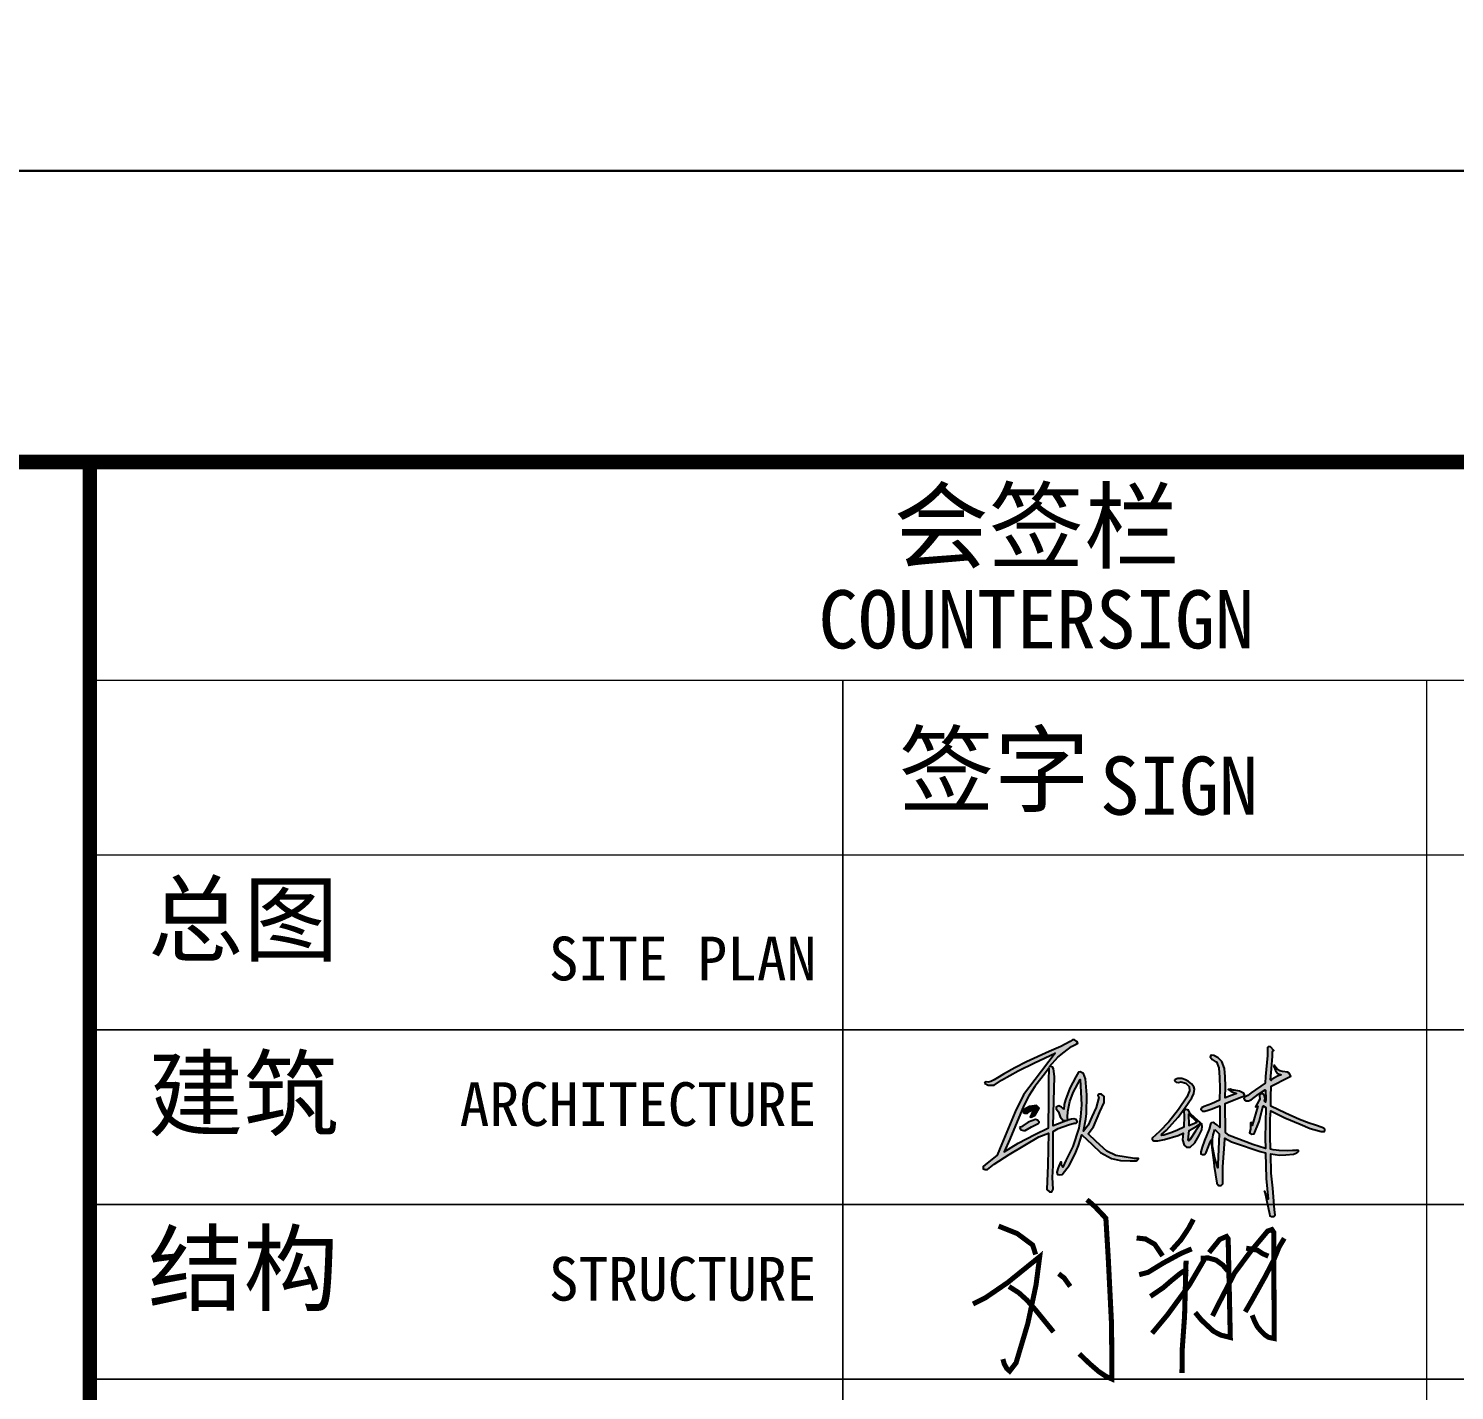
# Model space of a CAD drawing. Extents: x -292644 to 263613, y -713695 to 491457.
# Drawn here: x 169597 to 174492, y 220511 to 225189 of the extents above; entities that cross this region are included whole.
import ezdxf
from ezdxf.enums import TextEntityAlignment as Align
from ezdxf.xclip import XClip

# ---------------------------------------------------------------- set-up
doc = ezdxf.new("R2010")
doc.units = 0
doc.header["$LTSCALE"] = 1000
doc.header["$MEASUREMENT"] = 0
doc.linetypes.add('X-104 8#10#平面_t3$0$109-34 轴网$0$L1$0$$AUDIT_BAD_LTYPE1', pattern=[0])
doc.layers.get('0').update_dxf_attribs({"linetype": 'CONTINUOUS'})
doc.layers.get('Defpoints').update_dxf_attribs({"linetype": 'CONTINUOUS'})
doc.layers.add('8#楼幕墙$0$04-不打印_辅助线', color=165, linetype='CONTINUOUS', plot=False)
doc.layers.add('X-104 8#10#平面_t3$0$04-不打印_辅助线', color=165, linetype='CONTINUOUS', plot=False)
doc.layers.add('TK_TEXT', color=7, linetype='CONTINUOUS', lineweight=18)
doc.layers.add('建筑签名', color=7, linetype='CONTINUOUS')
doc.styles.add('图签信息$0$华文细黑', font='STXIHEI.TTF', dxfattribs={"height": 10})

# ---------------------------------------------------------------- blocks, each defined once
blk = doc.blocks.new('104-10 轴网')
at = {"layer": 'Defpoints'}
blk.add_lwpolyline([(104379.6, 45500), (178479.6, 45500), (178479.6, -11900), (104379.6, -11900)], close=True, dxfattribs=at)
blk = doc.blocks.new('图签信息')
at = {"const_width": 0.5}
blk.add_lwpolyline([(-65, 574), (-65, 500.5), (0, 500.5), (0, 574)], close=True, dxfattribs=at)
at = {"const_width": 0.05}
for points in [[(-65, 566.5), (0, 566.5)], [(-39.145, 566.5), (-39.145, 500.5)], [(-19.101, 566.5), (-19.101, 500.5)], [(-65, 560.5), (0, 560.5)], [(-65, 554.5), (0, 554.5)], [(-65, 548.5), (0, 548.5)], [(-65, 542.5), (0, 542.5)]]:
    blk.add_lwpolyline(points, dxfattribs=at)
at = {"style": '图签信息$0$华文细黑'}
for s, height, p in [('会签栏', 2.4, (-32.5, 573)), ('COUNTERSIGN', 2, (-32.5, 569.598))]:
    blk.add_text(s, height=height, dxfattribs=at).set_placement(p, align=Align.TOP_CENTER)
for s, height, p in [('签字', 2.4, (-37.222, 564.634)), ('SIGN', 2, (-30.32, 563.885)), ('总图', 2.4, (-63, 559.5)), ('建筑', 2.4, (-63, 553.5)), ('结构', 2.4, (-63, 547.5))]:
    blk.add_text(s, height=height, dxfattribs=at).set_placement(p, align=Align.TOP_LEFT)
for s, p in [('SITE PLAN', (-40.056, 557.698)), ('ARCHITECTURE', (-40.056, 552.698)), ('STRUCTURE', (-40.056, 546.698))]:
    blk.add_text(s, height=1.5, dxfattribs=at).set_placement(p, align=Align.TOP_RIGHT)
blk = doc.blocks.new('图签-A1')
at = {"color": 2}
blk.add_blockref('图签信息', (0, 0), dxfattribs=at)
blk = doc.blocks.new('图框-A1')
for points, const_width in [([(0, 0), (841, 0), (841, 594), (0, 594)], 0.05), ([(766, 584), (25, 584), (25, 10), (766, 10)], 0.5)]:
    blk.add_lwpolyline(points, close=True, dxfattribs=dict(const_width=const_width))
blk = doc.blocks.new('104-8910 结构')
at = {"layer": 'Defpoints'}
blk.add_lwpolyline([(-19000, -118200), (61000, -118200), (61000, 41800), (-19000, 41800)], close=True, dxfattribs=at)
blk = doc.blocks.new('8#楼幕墙')
at = {"layer": '8#楼幕墙$0$04-不打印_辅助线'}
for points in [[(-18550, 224700), (65550, 224700), (65550, 284100), (-18550, 284100)], [(-18550, 165300), (65550, 165300), (65550, 224700), (-18550, 224700)]]:
    blk.add_lwpolyline(points, close=True, dxfattribs=at)
blk = doc.blocks.new('X-104 8#10#平面_t3')
at = {"linetype": 'X-104 8#10#平面_t3$0$109-34 轴网$0$L1$0$$AUDIT_BAD_LTYPE1'}
for points in [[(177307, 284100), (177307, 224700), (93207, 224700), (93207, 284100)], [(177307, 224700), (177307, 165300), (93207, 165300), (93207, 224700)]]:
    blk.add_lwpolyline(points, close=True, dxfattribs=at)
at = {"layer": 'X-104 8#10#平面_t3$0$04-不打印_辅助线', "linetype": 'X-104 8#10#平面_t3$0$109-34 轴网$0$L1$0$$AUDIT_BAD_LTYPE1'}
for points in [[(177307, 224700), (93207, 224700), (93207, 284100), (177307, 284100)], [(177307, 165300), (93207, 165300), (93207, 224700), (177307, 224700)]]:
    blk.add_lwpolyline(points, close=True, dxfattribs=at)
at = {"xscale": 100, "yscale": 100, "zscale": 100}
for name, p in [('图框-A1', (93207, 224700)), ('图框-A1', (93207, 165300)), ('图签-A1', (176307, 166300))]:
    blk.add_blockref(name, p, dxfattribs=at)
at = {"linetype": 'X-104 8#10#平面_t3$0$109-34 轴网$0$L1$0$$AUDIT_BAD_LTYPE1'}
ref = blk.add_blockref('8#楼幕墙', (111757, 0), dxfattribs=at)
XClip(ref).set_block_clipping_path([(-18549.9999999995, -12899.9999999999), (65550.0000000003, 284100.0000000003)])
ref = blk.add_blockref('104-10 轴网', (-8672.6, 178200), dxfattribs=at)
XClip(ref).set_block_clipping_path([(104379.5977508624, -11900), (178479.5977508624, 45500)])
ref = blk.add_blockref('104-8910 结构', (153887, 105500), dxfattribs=dict(at, rotation=180))
XClip(ref).set_block_clipping_path([(-15919.9999999996, -118200.0000000001), (58180.0000000003, -60800.0000000001)])
blk = doc.blocks.new('A$C25DF6930')
at = {"layer": 'TK_TEXT', "lineweight": 30, "const_width": 6.67}
for points in [[(152, 242), (162.5, 232.9), (177, 217.5), (180.1, 165.8), (184.5, 77.2), (185, 5.1), (176.9, 8.7), (167.5, 15), (155.6, 25.3), (142, 38.3)], [(35.3, 207.1), (60, 197.2), (80.3, 182.1), (84.3, 169.6)], [(292.6, 216), (286.3, 204.3), (276.2, 189), (263.4, 174.8)], [(217.6, 191.4), (229.3, 190.1), (241.5, 183.1), (251.9, 167.7)], [(313.3, 172.1), (327.3, 189.5), (336.3, 193.4), (338.5, 190.3), (341.3, 60), (328.8, 63.1), (319.2, 68.1), (312.2, 74.6), (303.2, 83), (295, 93)], [(317.8, 88.4), (327.2, 107), (347.1, 145.4), (367.3, 172.6), (390.6, 200.5), (396.2, 202.5), (398.6, 199), (399.3, 58.6), (391.7, 60.2), (386.5, 63.8), (380.6, 69.9), (376.7, 74.7), (373.1, 82.2), (370.2, 89.3)], [(361, 93.8), (370.1, 109.5), (387.9, 141.4), (398.8, 162.5), (406, 180), (412.6, 191)], [(1.5, 104.2), (18.1, 112.5), (47.2, 132.4), (89.6, 166.7), (84.8, 129.5), (73.9, 78.3), (58.4, 26.4), (50, 15.6), (46.1, 19), (42.8, 25.1), (41, 31.4)], [(221, 142.9), (232.7, 146), (252.8, 158.3), (276, 170.9), (290.3, 177)], [(362.3, 177.9), (376.9, 175.4), (384, 170.6), (391.6, 167.4)], [(235.8, 114.2), (252.8, 125.8), (264.1, 135.6), (275.4, 144.7), (284.8, 150.8)], [(238, 65.5), (258.3, 89.8), (287.6, 129.9), (306.8, 162.7)], [(282.9, 161.4), (280.9, 87.7), (277.9, 45.5), (277.5, 13.1)], [(302.2, 164.8), (312.4, 165), (322.6, 162.1), (331.5, 155.6), (337.9, 147.9)], [(114.6, 144.2), (121.9, 138.6), (129.9, 127.4)], [(49.1, 127.3), (62.1, 119), (73, 109.1), (84.6, 95.8), (101.8, 74.7), (107.9, 67.2)]]:
    blk.add_lwpolyline(points, dxfattribs=at)
blk = doc.blocks.new('gl')
h = blk.add_hatch(color=256)
h.dxf.hatch_style = 1
h.paths.add_polyline_path([(-0.9, -1.5), (10.1, -8.2), (29.3, -8.2), (52.3, 7.7), (103.4, 36.9), (154.9, 61.3), (219.1, 91.6), (156.7, 9.2), (121, -38), (94.3, -91.7), (53.4, -191.1), (38.7, -226.8), (1.1, -256.7), (-5.6, -262.1), (-5.6, -268.8), (0.6, -271.5), (8.1, -271.5), (29, -254.8), (76.2, -224.4), (168.9, -169.6), (199, -158.3), (196.6, -258.1), (193.3, -333.8), (201.6, -341.3), (209, -341.3), (212.8, -332.4), (210.9, -295.8), (212.8, -258.6), (212.8, -152.5), (228.3, -143.4), (261.4, -131.4), (278.8, -127.2), (285.3, -126.7), (288.7, -122.7), (285, -115.3), (277.8, -112.7), (270.7, -113.7), (258.8, -116.9), (213.4, -135.2), (216.9, 19.3), (214, 42.8), (211, 47.7), (205.4, 49.8), (201.7, 49.8), (227.4, 79.4), (247.3, 95.1), (270, 112.9), (284.7, 120), (290, 122.6), (287.2, 128.4), (280.1, 133.1), (273.5, 133.1), (266.7, 127.9), (237.2, 112.5), (200.6, 96.7), (129.8, 64.9), (93, 46.5), (58.6, 26.8), (39.5, 15.3), (29.1, 9), (18.2, 3.6), (10.3, 1.5), (4.1, 2.2), (0, 0)])
h.paths.add_polyline_path([(108.4, -140.6), (112.4, -147.8), (120.3, -149.9), (125.9, -149.1), (145.4, -137.9), (166.6, -128.1), (169.2, -123.3), (164.4, -117.3), (158.5, -115.3), (135.2, -123.9), (118.1, -135.1), (113.8, -137.9)], flags=0)
h.paths.add_polyline_path([(118.9, -91.9), (124.7, -95.3), (133.3, -95.3), (140.8, -89.2), (147, -86.6), (150.2, -86.6), (145.2, -98.2), (141.5, -106.9), (144.5, -108.2), (156.6, -102.2), (161.1, -94.6), (169.9, -79.7), (160.6, -71.5), (139.6, -74.5), (120.4, -85.1)], flags=0)
h.paths.add_polyline_path([(200.8, 46.4), (188.9, 30.9), (155.8, -12.4), (137.5, -40.9), (121.1, -71.1), (78, -176.7), (59.8, -215.8), (104.1, -189.1), (155.8, -161.9), (198.6, -141.5), (199.4, -51.1), (199.9, 8.7), (200.5, 41.6), (200.5, 46)], flags=16)
h = blk.add_hatch(color=256)
h.dxf.hatch_style = 1
h.paths.add_polyline_path([(718.2, -146.8), (729.5, -158), (731.6, -160.2), (727.2, -256.1), (726.7, -266.4), (717.3, -235.9), (710.8, -198.5), (710.8, -176.9), (712.7, -163.2)], flags=16)
h.paths.add_polyline_path([(675.6, -78.9), (674.4, -84.5), (679, -88.8), (686.5, -88.8), (697.2, -86.6), (709.5, -81.6), (732.1, -72.7), (733.2, -75.5), (732.9, -135.6), (732.9, -139.9), (724.4, -131.4), (717.1, -126.5), (712.9, -124.5), (707.2, -125.8), (704.2, -130.1), (700, -145.8), (685.9, -181.3), (678.1, -201.2), (673.8, -216.2), (673.8, -222.1), (679.6, -224), (685.2, -224), (690.8, -218.3), (695.8, -205.1), (703.1, -185.7), (706.2, -180.1), (708.4, -202.7), (714.2, -249), (715.8, -261.6), (724, -313.9), (729.6, -320.9), (737.3, -320.9), (743.2, -316.3), (743.2, -262.8), (749, -177.8), (749.3, -174), (769.9, -185), (804, -196.4), (833.9, -206.4), (859.5, -214.8), (875.5, -219.3), (877.9, -299.9), (884.7, -363.5), (881.9, -363), (875.5, -345.2), (873.1, -338.7), (872.9, -339.1), (874.5, -346.7), (876.5, -355.8), (879.8, -371.3), (884, -390.4), (888.3, -410.1), (889.5, -416), (894.6, -418.1), (901.7, -418.1), (906.4, -413.4), (904.1, -397.4), (899.1, -330), (893.2, -282.9), (892.9, -222.4), (919.4, -226.6), (939.8, -226), (963, -223.4), (974.1, -219.8), (978.6, -215), (978.6, -212.1), (975.1, -211.1), (971.4, -212.1), (959.9, -212.1), (945.1, -212.9), (918.8, -212.5), (899.3, -209.7), (891.3, -207.8), (890.9, -167.3), (890.9, -113.6), (892, -87.8), (935.8, -109.7), (984.1, -130.3), (1015, -143.4), (1049.5, -152.2), (1060, -152.2), (1061.5, -148.3), (1061.5, -145.6), (1058.7, -143.8), (1052.9, -140.2), (1031.7, -133), (1012, -126.4), (982.5, -115.1), (937.9, -95.7), (892.9, -73.2), (892.9, -43.9), (893.5, -11.2), (947.1, 16.4), (954.6, 19.8), (950, 29.1), (944.4, 32.5), (929.1, 34.5), (921.1, 36.5), (913.5, 40.5), (904.8, 50.9), (902.5, 54.4), (902.3, 50.3), (906.6, 37.5), (913.5, 28.9), (921.4, 25.4), (924.3, 24.7), (913.7, 19.9), (896.8, 10.8), (893.3, 6.5), (891, 8.2), (894.2, 43.4), (897.5, 82.7), (897.8, 96.6), (901.8, 100.7), (891, 111.7), (886.1, 112.5), (882, 109.1), (881.9, 84.6), (876.1, 19), (875, -1.4), (831.3, -31.6), (820.7, -40.5), (810.7, -45.3), (808.2, -49.6), (810.3, -54.2), (815.4, -57.3), (823.3, -57.4), (831, -54.1), (854.1, -35.9), (874.6, -22.4), (876, -23.4), (876.7, -52.1), (876.3, -61.1), (872.8, -58.1), (874.4, -48.5), (873.2, -41.7), (867.4, -35.2), (861.5, -35.5), (857.7, -37.5), (857.2, -41.8), (857.8, -51.3), (854.8, -57.4), (844.3, -75.6), (851.6, -73.1), (834.5, -134.4), (832.7, -124.9), (828.8, -125.4), (828.8, -145.4), (826.1, -157.1), (832.7, -161.2), (840.7, -160.3), (856, -121.9), (868.8, -72.1), (876.9, -77.7), (874.6, -173.5), (875.6, -205.9), (836.5, -193.5), (762.5, -165.3), (750.5, -156.3), (749.6, -65.7), (799, -45.1), (810.5, -41.6), (810.5, -38.2), (807.3, -33.1), (794.7, -26.5), (777.9, -23.5), (774.2, -23.7), (765.2, -20.3), (759.5, -22), (768.2, -27.7), (785.1, -33.7), (750.3, -48), (750.9, -11.7), (749.5, 18.4), (747.6, 43.7), (739.7, 66), (728.3, 77.7), (714.4, 84.8), (706.5, 85.2), (702.7, 80.1), (709.5, 71.9), (718.9, 66), (723, 65.3), (730.4, 46.3), (732.4, 16), (733.6, -17.4), (732.7, -54.9), (707.3, -66.3), (684.7, -75.1)])
h = blk.add_hatch(color=256)
h.dxf.hatch_style = 1
h.paths.add_polyline_path([(246.1, -83.7), (239.2, -76.8), (230.6, -72.9), (222.7, -76.4), (222.7, -81.6), (229.8, -91.2), (234.7, -107.4), (244.3, -118.4), (255, -118.4), (258.8, -116.9), (257.5, -107.7), (258.6, -89.9), (264.8, -59.5), (275.5, -30.5), (289.7, -4), (297.7, 9.2), (301.4, -69), (298.8, -106.6), (293.1, -142.1), (274.3, -199.3), (252.8, -243.4), (242.9, -263.7), (239.3, -257.4), (239.3, -248.3), (236.3, -248.3), (229.1, -265.8), (224.1, -279.6), (226.7, -286.5), (232.8, -288.2), (240.9, -286.9), (262.6, -258.8), (281.8, -222.9), (291.8, -196.1), (302.7, -163.5), (335.1, -193.8), (360.8, -217.9), (395.2, -237.2), (423.3, -243.7), (453, -244), (473.2, -244), (479.3, -236.9), (467.4, -237.2), (409, -227.7), (380.7, -214.4), (346.9, -184.3), (322, -160.1), (339, -138.5), (359.1, -91.8), (372.4, -62.5), (372.4, -43.7), (364.3, -36.2), (356.1, -36.2), (352.7, -40.4), (355.6, -46.1), (347.1, -77.8), (334.2, -107.2), (322.7, -133.3), (307.9, -152), (315, -114.5), (316.9, -96.4), (317.7, -38.6), (314.5, 11.3), (307.7, 28.4), (297.6, 33.8), (292.5, 32.2), (283.8, 18.5), (265.2, -17.7), (251.4, -53.7), (247.1, -68.7)])
h = blk.add_hatch(color=256)
h.dxf.hatch_style = 1
h.paths.add_polyline_path([(593.7, 9.9), (592.2, 7.1), (593.4, 3.8), (596.7, 0.9), (603.9, 0.6), (611.6, 2.3), (626.7, -2.2), (638, -11.7), (638.9, -25.4), (630.5, -45.7), (604.5, -83.7), (574.5, -122.8), (545.5, -152.2), (521.7, -173.3), (522, -177.1), (526.7, -181.6), (539.3, -182.3), (560.4, -177.6), (602.8, -165.4), (618.6, -157.5), (616.6, -179), (621.9, -195.4), (629.4, -201.8), (641.2, -201.8), (654.9, -188.3), (667.4, -166.7), (677.2, -147.7), (678.7, -137.3), (676.7, -129.2), (673.8, -129.2), (669.6, -133.5), (657.1, -151.4), (639.3, -178.6), (636.3, -182), (634.1, -180.1), (637.5, -149.8), (661.7, -135.9), (671.7, -128.5), (671.7, -124.7), (655.5, -109.8), (640.2, -95.6), (636, -86.5), (628.5, -84.4), (622.3, -86), (621.2, -89.4), (621.6, -104.2), (621.4, -139.4), (601, -148.5), (583.4, -156.3), (558.1, -163.7), (552.1, -165.5), (551.1, -161.9), (567.3, -148.5), (585, -128.5), (603.4, -107.7), (625, -77.9), (646, -47.7), (652.2, -33.7), (654.4, -20.5), (652.3, -13.4), (644.9, -3.7), (635.5, 3.3), (626.3, 8.2), (614.5, 12.3), (607.6, 12.3), (601.9, 12.3)])
h.paths.add_polyline_path([(635.2, -100.4), (636.3, -129.8), (636.5, -134.2), (654.7, -127.2), (661.9, -123.8), (654, -114.8), (635.8, -99)], flags=16)
h = blk.add_hatch(color=256)
h.dxf.hatch_style = 1
h.paths.add_polyline_path([(118.9, -91.9), (124.7, -95.3), (133.3, -95.3), (140.8, -89.2), (147, -86.6), (150.2, -86.6), (145.2, -98.2), (141.5, -106.9), (144.5, -108.2), (156.6, -102.2), (161.1, -94.6), (169.9, -79.7), (160.6, -71.5), (139.6, -74.5), (120.4, -85.1)])
h = blk.add_hatch(color=256)
h.dxf.hatch_style = 1
h.paths.add_polyline_path([(108.4, -140.6), (112.4, -147.8), (120.3, -149.9), (125.9, -149.1), (145.4, -137.9), (166.6, -128.1), (169.2, -123.3), (164.4, -117.3), (158.5, -115.3), (135.2, -123.9), (118.1, -135.1), (113.8, -137.9)])
for points in [[(-0.9, -1.5), (10.1, -8.2), (29.3, -8.2), (52.3, 7.7), (103.4, 36.9), (154.9, 61.3), (219.1, 91.6), (156.7, 9.2), (121, -38), (94.3, -91.7), (53.4, -191.1), (38.7, -226.8), (1.1, -256.7), (-5.6, -262.1), (-5.6, -268.8), (0.6, -271.5), (8.1, -271.5), (29, -254.8), (76.2, -224.4), (168.9, -169.6), (199, -158.3), (196.6, -258.1), (193.3, -333.8), (201.6, -341.3), (209, -341.3), (212.8, -332.4), (210.9, -295.8), (212.8, -258.6), (212.8, -152.5), (228.3, -143.4), (261.4, -131.4), (278.8, -127.2), (285.3, -126.7), (288.7, -122.7), (285, -115.3), (277.8, -112.7), (270.7, -113.7), (258.8, -116.9), (213.4, -135.2), (216.9, 19.3), (214, 42.8), (211, 47.7), (205.4, 49.8), (201.7, 49.8), (227.4, 79.4), (247.3, 95.1), (270, 112.9), (284.7, 120), (290, 122.6), (287.2, 128.4), (280.1, 133.1), (273.5, 133.1), (266.7, 127.9), (237.2, 112.5), (200.6, 96.7), (129.8, 64.9), (93, 46.5), (58.6, 26.8), (39.5, 15.3), (29.1, 9), (18.2, 3.6), (10.3, 1.5), (4.1, 2.2), (0, 0), (-0.9, -1.5)], [(675.6, -78.9), (674.4, -84.5), (679, -88.8), (686.5, -88.8), (697.2, -86.6), (709.5, -81.6), (732.1, -72.7), (733.2, -75.5), (732.9, -135.6), (732.9, -135.6), (732.9, -139.9), (724.4, -131.4), (717.1, -126.5), (712.9, -124.5), (707.2, -125.8), (704.2, -130.1), (700, -145.8), (685.9, -181.3), (678.1, -201.2), (673.8, -216.2), (673.8, -222.1), (679.6, -224), (685.2, -224), (690.8, -218.3), (695.8, -205.1), (703.1, -185.7), (706.2, -180.1), (708.4, -202.7), (714.2, -249), (715.8, -261.6), (724, -313.9), (729.6, -320.9), (737.3, -320.9), (743.2, -316.3), (743.2, -262.8), (749, -177.8), (749.3, -174), (769.9, -185), (804, -196.4), (833.9, -206.4), (859.5, -214.8), (875.5, -219.3), (877.9, -299.9), (884.7, -363.5), (884.7, -363.5), (881.9, -363), (875.5, -345.2), (873.1, -338.7), (873.1, -338.7), (872.9, -339.1), (874.5, -346.7), (876.5, -355.8), (879.8, -371.3), (884, -390.4), (888.3, -410.1), (889.5, -416), (894.6, -418.1), (901.7, -418.1), (906.4, -413.4), (904.1, -397.4), (899.1, -330), (893.2, -282.9), (892.9, -222.4), (919.4, -226.6), (939.8, -226), (963, -223.4), (974.1, -219.8), (978.6, -215), (978.6, -212.1), (975.1, -211.1), (971.4, -212.1), (959.9, -212.1), (945.1, -212.9), (918.8, -212.5), (899.3, -209.7), (891.3, -207.8), (890.9, -167.3), (890.9, -113.6), (892, -87.8), (935.8, -109.7), (984.1, -130.3), (1015, -143.4), (1049.5, -152.2), (1060, -152.2), (1061.5, -148.3), (1061.5, -145.6), (1058.7, -143.8), (1052.9, -140.2), (1031.7, -133), (1012, -126.4), (982.5, -115.1), (937.9, -95.7), (892.9, -73.2), (892.9, -43.9), (893.5, -11.2), (947.1, 16.4), (954.6, 19.8), (950, 29.1), (944.4, 32.5), (929.1, 34.5), (921.1, 36.5), (913.5, 40.5), (904.8, 50.9), (902.5, 54.4), (902.3, 50.3), (906.6, 37.5), (913.5, 28.9), (921.4, 25.4), (924.3, 24.7), (913.7, 19.9), (896.8, 10.8), (893.3, 6.5), (891, 8.2), (894.2, 43.4), (897.5, 82.7), (897.8, 96.6), (901.8, 100.7), (891, 111.7), (886.1, 112.5), (882, 109.1), (881.9, 84.6), (876.1, 19), (875, -1.4), (831.3, -31.6), (820.7, -40.5), (810.7, -45.3), (808.2, -49.6), (810.3, -54.2), (815.4, -57.3), (823.3, -57.4), (831, -54.1), (854.1, -35.9), (874.6, -22.4), (876, -23.4), (876.7, -52.1), (876.3, -61.1), (872.8, -58.1), (874.4, -48.5), (873.2, -41.7), (867.4, -35.2), (861.5, -35.5), (857.7, -37.5), (857.2, -41.8), (857.8, -51.3), (854.8, -57.4), (844.3, -75.6), (851.6, -73.1), (834.5, -134.4), (832.7, -124.9), (828.8, -125.4), (828.8, -145.4), (826.1, -157.1), (832.7, -161.2), (840.7, -160.3), (856, -121.9), (868.8, -72.1), (876.9, -77.7), (874.6, -173.5), (875.6, -205.9), (836.5, -193.5), (762.5, -165.3), (750.5, -156.3), (749.6, -65.7), (799, -45.1), (810.5, -41.6), (810.5, -38.2), (807.3, -33.1), (794.7, -26.5), (777.9, -23.5), (774.2, -23.7), (765.2, -20.3), (759.5, -22), (768.2, -27.7), (785.1, -33.7), (750.3, -48), (750.9, -11.7), (749.5, 18.4), (747.6, 43.7), (739.7, 66), (728.3, 77.7), (714.4, 84.8), (706.5, 85.2), (702.7, 80.1), (709.5, 71.9), (718.9, 66), (723, 65.3), (730.4, 46.3), (732.4, 16), (733.6, -17.4), (732.7, -54.9), (707.3, -66.3), (684.7, -75.1), (675.6, -78.9)], [(246.1, -83.7), (239.2, -76.8), (230.6, -72.9), (222.7, -76.4), (222.7, -81.6), (229.8, -91.2), (234.7, -107.4), (244.3, -118.4), (255, -118.4), (258.8, -116.9), (257.5, -107.7), (258.6, -89.9), (264.8, -59.5), (275.5, -30.5), (289.7, -4), (297.7, 9.2), (301.4, -69), (298.8, -106.6), (293.1, -142.1), (274.3, -199.3), (252.8, -243.4), (242.9, -263.7), (239.3, -257.4), (239.3, -248.3), (236.3, -248.3), (229.1, -265.8), (224.1, -279.6), (226.7, -286.5), (232.8, -288.2), (240.9, -286.9), (262.6, -258.8), (281.8, -222.9), (291.8, -196.1), (302.7, -163.5), (335.1, -193.8), (360.8, -217.9), (395.2, -237.2), (423.3, -243.7), (453, -244), (473.2, -244), (479.3, -236.9), (467.4, -237.2), (409, -227.7), (380.7, -214.4), (346.9, -184.3), (322, -160.1), (339, -138.5), (359.1, -91.8), (372.4, -62.5), (372.4, -43.7), (364.3, -36.2), (356.1, -36.2), (352.7, -40.4), (355.6, -46.1), (347.1, -77.8), (334.2, -107.2), (322.7, -133.3), (307.9, -152), (315, -114.5), (316.9, -96.4), (317.7, -38.6), (314.5, 11.3), (307.7, 28.4), (297.6, 33.8), (292.5, 32.2), (283.8, 18.5), (265.2, -17.7), (251.4, -53.7), (247.1, -68.7), (246.1, -83.7)], [(593.7, 9.9), (592.2, 7.1), (593.4, 3.8), (596.7, 0.9), (603.9, 0.6), (611.6, 2.3), (626.7, -2.2), (638, -11.7), (638.9, -25.4), (630.5, -45.7), (604.5, -83.7), (574.5, -122.8), (545.5, -152.2), (521.7, -173.3), (522, -177.1), (526.7, -181.6), (539.3, -182.3), (560.4, -177.6), (602.8, -165.4), (618.6, -157.5), (616.6, -179), (621.9, -195.4), (629.4, -201.8), (641.2, -201.8), (654.9, -188.3), (667.4, -166.7), (677.2, -147.7), (678.7, -137.3), (676.7, -129.2), (673.8, -129.2), (669.6, -133.5), (657.1, -151.4), (639.3, -178.6), (636.3, -182), (634.1, -180.1), (637.5, -149.8), (661.7, -135.9), (671.7, -128.5), (671.7, -124.7), (655.5, -109.8), (640.2, -95.6), (636, -86.5), (628.5, -84.4), (622.3, -86), (621.2, -89.4), (621.6, -104.2), (621.4, -139.4), (601, -148.5), (583.4, -156.3), (558.1, -163.7), (552.1, -165.5), (551.1, -161.9), (567.3, -148.5), (585, -128.5), (603.4, -107.7), (625, -77.9), (646, -47.7), (652.2, -33.7), (654.4, -20.5), (652.3, -13.4), (644.9, -3.7), (635.5, 3.3), (626.3, 8.2), (614.5, 12.3), (607.6, 12.3), (601.9, 12.3), (593.7, 9.9)], [(118.9, -91.9), (124.7, -95.3), (133.3, -95.3), (140.8, -89.2), (147, -86.6), (150.2, -86.6), (145.2, -98.2), (141.5, -106.9), (144.5, -108.2), (156.6, -102.2), (161.1, -94.6), (169.9, -79.7), (160.6, -71.5), (139.6, -74.5), (120.4, -85.1), (118.9, -91.9)], [(635.2, -100.4), (636.3, -129.8), (636.5, -134.2), (654.7, -127.2), (661.9, -123.8), (654, -114.8), (635.8, -99), (635.2, -100.4)], [(718.2, -146.8), (729.5, -158), (731.6, -160.2), (727.2, -256.1), (726.7, -266.4), (717.3, -235.9), (710.8, -198.5), (710.8, -176.9), (712.7, -163.2), (718.2, -146.8)]]:
    blk.add_lwpolyline(points)
for points in [[(200.8, 46.4), (188.9, 30.9), (155.8, -12.4), (137.5, -40.9), (121.1, -71.1), (78, -176.7), (59.8, -215.8), (104.1, -189.1), (155.8, -161.9), (198.6, -141.5), (199.4, -51.1), (199.9, 8.7), (200.5, 41.6), (200.5, 46)], [(108.4, -140.6), (112.4, -147.8), (120.3, -149.9), (125.9, -149.1), (145.4, -137.9), (166.6, -128.1), (169.2, -123.3), (164.4, -117.3), (158.5, -115.3), (135.2, -123.9), (118.1, -135.1), (113.8, -137.9)]]:
    blk.add_lwpolyline(points, close=True)

msp = doc.modelspace()

# ---------------------------------------------------------------- block references
msp.add_blockref('X-104 8#10#平面_t3', (0, 0))
at = {"xscale": 1.1, "yscale": 1.1, "zscale": 1.1}
msp.add_blockref('gl', (172880.1, 221568.6), dxfattribs=at)
at = {"layer": '建筑签名', "color": 7, "linetype": 'Continuous', "xscale": 2.6, "yscale": 2.6, "zscale": 2.6}
msp.add_blockref('A$C25DF6930', (172835.3, 220537.3), dxfattribs=at)

doc.saveas('drawing.dxf')
